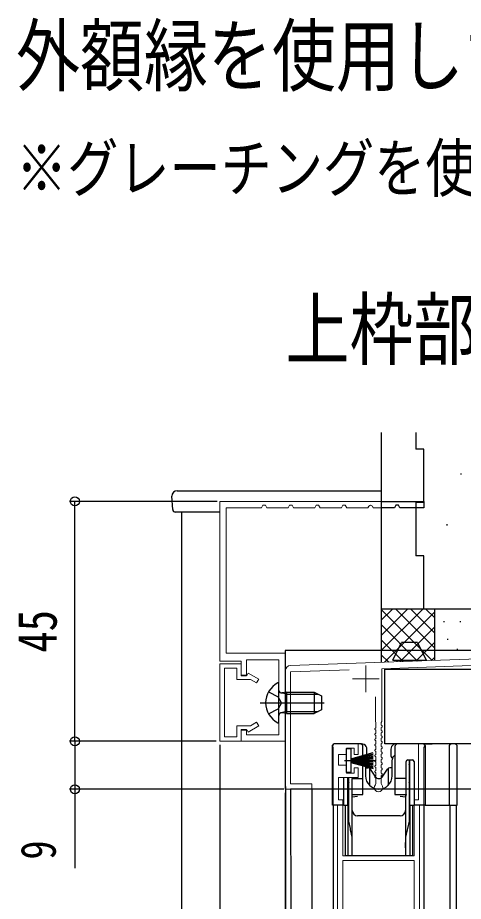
# Model space of a CAD drawing. Units: millimetres, scale not verified. Extents: x -495 to 495, y -800 to 801.
# Drawn here: x 59.4 to 143, y 383.9 to 549.7 of the extents above; entities that cross this region are included whole.
import ezdxf
from ezdxf.enums import TextEntityAlignment as Align

# ---------------------------------------------------------------- set-up
doc = ezdxf.new("R2010")
doc.units = ezdxf.units.MM
doc.header["$LTSCALE"] = 4
for name, color, linetype in [('0-1_USER1', 3, 'Continuous'), ('0-3_YKK_11E', 7, 'Continuous'), ('0-4_YKK_12', 2, 'Continuous'), ('0-5_YKK_13', 4, 'Continuous'), ('0-7_YKK_D', 6, 'Continuous'), ('0-9_YSS_K', 3, 'Continuous')]:
    doc.layers.add(name, color=color, linetype=linetype)
doc.layers.add('0-2_YKK_11', color=7, linetype='Continuous', lineweight=18)
doc.styles.add('ＭＳ ゴシック', font='')
doc.styles.get('ＭＳ ゴシック').set_extended_font_data('MS Gothic')

msp = doc.modelspace()

# ---------------------------------------------------------------- linework, layer by layer
at = {"layer": '0-2_YKK_11', "color": 30}
msp.add_line((127.597, 457.785), (127.6, 458.985), dxfattribs=at)
at = {"layer": '0-2_YKK_11'}
for p, q in [((124.7, 428.185), (124.7, 423.185)), ((122.2, 425.685), (127.2, 425.685)), ((127.6, 416.585), (127.6, 415.985)), ((126.6, 415.485), (126.6, 416.085)), ((126.6, 414.485), (126.6, 415.085)), ((127.6, 415.585), (127.6, 414.985)), ((127.6, 414.585), (127.6, 413.985)), ((126.6, 413.485), (126.6, 414.085)), ((126.6, 412.485), (126.6, 413.085)), ((127.6, 413.585), (127.6, 412.985)), ((126.6, 411.485), (126.6, 412.085)), ((127.6, 412.585), (127.6, 411.985)), ((127.6, 411.585), (127.6, 410.985)), ((126.6, 410.485), (126.6, 411.085)), ((126.6, 409.485), (126.6, 410.085)), ((127.6, 410.585), (127.6, 409.985)), ((127.6, 409.585), (127.6, 408.985)), ((126.6, 408.485), (126.6, 409.085)), ((126.6, 407.485), (126.6, 408.085)), ((127.6, 408.585), (127.6, 407.985)), ((119.4, 401.989), (119.4, 368.229))]:
    msp.add_line(p, q, dxfattribs=at)
at = {"layer": '0-2_YKK_11', "color": 30}
msp.add_lwpolyline([(127.6, 458.985), (97.313, 458.985), (97.313, 428.985), (101.313, 428.985), (101.313, 426.285), (102.313, 426.285), (102.313, 429.285), (108.413, 429.285), (108.413, 415.185), (102.313, 415.185), (102.313, 416.185), (101.313, 416.185), (101.313, 413.985), (109.613, 413.985), (109.613, 430.485), (98.513, 430.485), (98.513, 457.785), (105.113, 457.785), (105.368, 458.285), (105.858, 458.285), (106.113, 457.785), (110.113, 457.785), (110.368, 458.285), (110.858, 458.285), (111.113, 457.785), (115.113, 457.785), (115.368, 458.285), (115.858, 458.285), (116.113, 457.785), (120.113, 457.785), (120.368, 458.285), (120.858, 458.285), (121.113, 457.785), (125.113, 457.785), (125.257, 458.066), (125.613, 458.285), (125.969, 458.066), (126.113, 457.785), (127.6, 457.785)], dxfattribs=at)
at = {"layer": '0-2_YKK_11'}
for points in [[(110.565, 428.202), (161.6, 429.985)], [(151.6, 416.485), (151.6, 417.511), (151.5, 417.686), (151.5, 427.485), (149.5, 427.485), (149.5, 428.361), (127.7, 427.6), (127.7, 417.685), (127.6, 417.511), (127.6, 416.985)], [(121.592, 427.387), (110.6, 427.003), (110.6, 405.985), (114.6, 405.985), (114.6, 404.985), (109.6, 404.985), (109.6, 427.203)], [(126.6, 416.485), (126.6, 417.511), (126.5, 417.685), (126.5, 422.327)], [(134.8, 368.229), (134.8, 401.989), (135.6, 401.989), (135.6, 412.843), (135.7, 413.016), (135.8, 413.189), (135.5, 413.489), (134.6, 413.489), (134.6, 402.989), (133.8, 402.989), (133.8, 392.489), (120.4, 392.489), (120.4, 402.989), (119.6, 402.989), (119.6, 407.189), (123.3, 407.189), (123.3, 408.989), (122.5, 408.989), (122.5, 407.989), (121.1, 407.989), (121.1, 409.489), (119.6, 409.489), (119.6, 411.489), (121.1, 411.489), (121.1, 412.689), (122.5, 412.689), (122.5, 411.489), (123.3, 411.489), (123.3, 413.489), (118.7, 413.489), (118.4, 413.189), (118.5, 413.016), (118.6, 412.843), (118.6, 401.989), (119.4, 401.989)], [(126.518, 405.834), (126.6, 406.039), (126.6, 407.085)], [(127.6, 407.585), (127.6, 406.039), (127.681, 405.834)], [(133.8, 368.229), (133.8, 391.589), (120.4, 391.589), (120.4, 368.229)]]:
    msp.add_lwpolyline(points, dxfattribs=at)
at = {"layer": '0-2_YKK_11', "color": 30}
msp.add_lwpolyline([(97.313, 428.485), (97.313, 413.985), (101.313, 413.985), (101.313, 416.085), (102.413, 416.085), (102.628, 415.711), (104.613, 416.857), (104.213, 417.55), (103.06, 416.885), (100.513, 416.885), (100.513, 414.785), (98.213, 414.785), (98.213, 427.685), (100.513, 427.685), (100.513, 425.585), (103.06, 425.585), (104.213, 424.919), (104.613, 425.612), (102.628, 426.758), (102.413, 426.385), (101.313, 426.385), (101.313, 428.485)], close=True, dxfattribs=at)
at = {"layer": '0-2_YKK_11'}
for centre, radius, start, end in [((110.6, 427.203), 1, 91.99998, 180), ((126.6, 416.285), 0.2, 89.99999, 270.00001), ((127.6, 416.785), 0.2, 269.99999, 90.00001), ((126.6, 415.285), 0.2, 89.99999, 270.00001), ((127.6, 415.785), 0.2, 269.99999, 90.00001), ((127.6, 414.785), 0.2, 269.99999, 90.00001), ((126.6, 414.285), 0.2, 89.99999, 270.00001), ((126.6, 413.285), 0.2, 89.99999, 270.00001), ((127.6, 413.785), 0.2, 269.99999, 90.00001), ((127.6, 412.785), 0.2, 269.99999, 90.00001), ((126.6, 412.285), 0.2, 89.99999, 270.00001), ((126.6, 411.285), 0.2, 89.99999, 270.00001), ((127.6, 411.785), 0.2, 269.99999, 90.00001), ((126.6, 410.285), 0.2, 89.99999, 270.00001), ((127.6, 410.785), 0.2, 269.99999, 90.00001), ((127.6, 409.785), 0.2, 269.99999, 90.00001), ((126.6, 409.285), 0.2, 89.99999, 270.00001), ((126.6, 408.285), 0.2, 89.99999, 270.00001), ((127.6, 408.785), 0.2, 269.99999, 90.00001), ((127.6, 407.785), 0.2, 269.99999, 90.00001), ((126.6, 407.285), 0.2, 89.99999, 270.00001), ((127.1, 405.285), 0.8, 136.65825, 43.34175)]:
    msp.add_arc(centre, radius, start, end, dxfattribs=at)
at = {"layer": '0-3_YKK_11E'}
msp.add_line((127.6, 458.985), (135.613, 458.985), dxfattribs=at)
msp.add_lwpolyline([(135.613, 458.985), (135.613, 457.785), (131.113, 457.785), (130.858, 458.285), (130.368, 458.285), (130.113, 457.785), (127.6, 457.785)], dxfattribs=at)
at = {"layer": '0-4_YKK_12'}
for p, q in [((90.114, 456.985), (90.114, 322.226)), ((160.6, 430.985), (109.6, 430.985)), ((109.6, 430.985), (109.702, 322.226)), ((114.6, 404.985), (110.6, 404.985)), ((110.6, 404.985), (110.688, 322.226)), ((114.6, 404.985), (114.604, 322.226)), ((118.608, 401.989), (118.612, 322.226)), ((135.608, 401.989), (135.612, 322.226)), ((140.458, 401.989), (140.548, 322.226)), ((141.658, 401.989), (141.662, 322.226))]:
    msp.add_line(p, q, dxfattribs=at)
at = {"layer": '0-5_YKK_13'}
for p, q in [((89.313, 460.985), (127.6, 460.985)), ((88.467, 457.454), (88.313, 459.985)), ((97.28, 456.985), (88.966, 456.985)), ((129.749, 429.185), (131.399, 432.485)), ((134.399, 432.485), (131.399, 432.485)), ((134.399, 432.485), (136.049, 429.185)), ((129.749, 429.185), (136.049, 429.185)), ((130.499, 429.185), (130.499, 428.895)), ((135.299, 429.185), (135.299, 429.063)), ((108.413, 417.589), (108.413, 424.78)), ((106.447, 423.235), (108.262, 422.33)), ((109.813, 422.806), (108.798, 423.046)), ((109.813, 423.185), (109, 423.04)), ((109.813, 423.185), (109.813, 419.185)), ((109.813, 423.185), (115.013, 423.185)), ((109.813, 422.806), (115.771, 422.806)), ((115.013, 423.185), (115.013, 419.185)), ((115.013, 423.185), (116.413, 422.485)), ((104.913, 421.185), (116.9, 421.185)), ((108.871, 421.185), (108.262, 422.33)), ((108.871, 421.185), (108.262, 420.04)), ((116.413, 422.485), (116.413, 419.885)), ((106.447, 419.135), (108.262, 420.04)), ((109.813, 419.564), (108.798, 419.323)), ((109.813, 419.564), (115.771, 419.564)), ((116.413, 419.885), (115.013, 419.185)), ((109.813, 419.185), (109, 419.329)), ((109.813, 419.185), (115.013, 419.185)), ((123.161, 413.489), (118.761, 413.489)), ((123.911, 413.489), (123.161, 413.489)), ((124.161, 406.989), (124.161, 412.989)), ((130.161, 412.989), (130.161, 406.989)), ((131.161, 413.489), (130.411, 413.489)), ((135.561, 413.489), (131.161, 413.489)), ((138.398, 413.489), (135.561, 413.489)), ((135.961, 413.489), (135.661, 413.489)), ((135.961, 413.489), (137.161, 413.489)), ((140.661, 413.489), (138.398, 413.489)), ((140.361, 413.189), (140.361, 401.989)), ((140.661, 413.489), (140.688, 413.489)), ((141.234, 413.489), (140.688, 413.489)), ((141.361, 413.489), (141.234, 413.489)), ((141.861, 401.989), (141.861, 412.989)), ((121.904, 410.695), (126.104, 411.845)), ((121.904, 410.645), (126.104, 411.635)), ((121.904, 410.595), (126.104, 411.425)), ((121.904, 410.545), (126.104, 411.215)), ((124.911, 411.426), (124.911, 412.489)), ((129.411, 412.489), (129.411, 411.426)), ((120.719, 410.345), (126.665, 410.345)), ((121.904, 410.495), (126.104, 411.005)), ((121.904, 410.445), (126.104, 410.795)), ((121.904, 410.395), (126.104, 410.585)), ((126.104, 410.345), (121.904, 410.345)), ((121.904, 410.295), (126.104, 410.105)), ((121.904, 410.245), (126.104, 409.895)), ((121.904, 410.195), (126.104, 409.685)), ((121.904, 410.145), (126.104, 409.475)), ((121.904, 410.095), (126.104, 409.265)), ((121.904, 410.045), (126.104, 409.055)), ((121.904, 409.995), (126.104, 408.845)), ((124.661, 410.489), (124.661, 407.489)), ((129.661, 407.489), (129.661, 410.489)), ((132.261, 406.989), (132.261, 410.189)), ((132.561, 410.489), (133.461, 410.489)), ((132.961, 401.989), (132.961, 410.472)), ((133.761, 410.189), (133.761, 401.989)), ((124.711, 408.989), (125.14, 408.989)), ((125.411, 408.909), (125.411, 405.704)), ((126.562, 407.217), (125.559, 408.762)), ((127.76, 407.217), (128.763, 408.762)), ((128.911, 408.909), (128.911, 405.704)), ((129.611, 408.989), (129.183, 408.989)), ((120.561, 401.989), (120.561, 407.189)), ((121.361, 401.989), (121.361, 407.189)), ((121.511, 406.489), (121.511, 407.189)), ((121.561, 406.495), (121.511, 406.489)), ((121.561, 406.258), (121.511, 406.489)), ((121.561, 406.258), (121.511, 406.489)), ((122.061, 406.989), (124.161, 406.989)), ((122.061, 406.989), (122.061, 404.407)), ((124.161, 404.407), (124.161, 406.989)), ((126.981, 406.989), (127.341, 406.989)), ((130.161, 406.989), (130.161, 404.407)), ((132.261, 406.989), (130.161, 406.989)), ((132.261, 404.407), (132.261, 406.989)), ((132.811, 406.489), (132.761, 406.258)), ((132.811, 406.489), (132.811, 398.989)), ((122.061, 404.407), (122.061, 403.989)), ((122.161, 392.489), (122.161, 403.989)), ((123.161, 403.596), (122.161, 403.489)), ((122.161, 400.989), (122.161, 403.489)), ((130.161, 404.407), (130.161, 403.989)), ((132.161, 403.489), (131.161, 403.596)), ((132.161, 403.489), (132.269, 403.989)), ((132.269, 403.989), (132.161, 403.489)), ((132.161, 403.489), (132.161, 400.989)), ((120.861, 401.989), (121.361, 401.989)), ((121.361, 401.989), (121.361, 392.489)), ((132.961, 401.989), (132.961, 392.489)), ((132.961, 401.989), (133.461, 401.989)), ((133.461, 401.989), (133.761, 401.989)), ((135.861, 401.989), (136.361, 401.989)), ((136.361, 401.989), (141.861, 401.989)), ((122.161, 399.959), (122.161, 400.989)), ((122.161, 392.489), (122.161, 399.959)), ((131.161, 399.989), (123.161, 399.989)), ((123.882, 399.989), (123.761, 399.989)), ((130.561, 399.989), (130.44, 399.989)), ((132.161, 400.989), (132.161, 399.959)), ((132.161, 399.959), (132.161, 392.489)), ((132.811, 398.989), (132.511, 397.605)), ((121.861, 397.374), (121.811, 397.605)), ((122.161, 395.989), (121.861, 397.374)), ((132.461, 397.374), (132.161, 395.989)), ((132.511, 397.605), (132.461, 397.374)), ((122.161, 393.989), (122.161, 394.989)), ((132.161, 393.989), (132.161, 394.989)), ((132.161, 393.989), (132.161, 392.489)), ((121.161, 392.489), (120.861, 392.489)), ((133.161, 392.489), (121.161, 392.489))]:
    msp.add_line(p, q, dxfattribs=at)
for points in [[(151.099, 413.485), (128.299, 413.485), (128.299, 427.485), (151.099, 427.485)], [(121.104, 412.595), (121.904, 412.595), (121.904, 408.095), (121.104, 408.095)]]:
    msp.add_lwpolyline(points, close=True, dxfattribs=at)
for points in [[(120.561, 401.989), (118.461, 401.989), (118.461, 413.189)], [(135.861, 413.189), (135.861, 401.989), (133.761, 401.989)], [(138.161, 413.489), (137.661, 413.489), (137.161, 413.489)], [(132.811, 410.489), (132.811, 406.489), (132.761, 406.495)], [(121.811, 397.605), (121.511, 398.989), (121.511, 406.489)], [(122.061, 403.989), (124.161, 403.989), (124.161, 404.407)], [(130.161, 403.989), (132.261, 403.989), (132.261, 404.407)], [(120.561, 401.989), (120.861, 401.989), (120.861, 392.489)], [(133.461, 401.989), (133.461, 392.489), (133.161, 392.489)]]:
    msp.add_lwpolyline(points, dxfattribs=at)
for centre, radius, start, end in [((89.313, 459.985), 1, 90, 180), ((88.966, 457.485), 0.5, 183.5, 270), ((110.113, 421.185), 4.2, 117.28096, 242.71904), ((108.259, 424.78), 0.154, 0, 117.28096), ((108.913, 423.532), 0.5, 180, 280.09096), ((108.913, 418.837), 0.5, 79.90904, 180), ((108.259, 417.589), 0.154, 242.71904, 0), ((118.761, 413.189), 0.3, 90, 180), ((123.661, 412.989), 0.5, 0, 90), ((123.911, 412.489), 1, 30, 90), ((123.911, 412.489), 1, 0, 30), ((130.411, 412.489), 1, 150, 180), ((130.411, 412.489), 1, 90, 150), ((130.661, 412.989), 0.5, 90, 180), ((135.561, 413.189), 0.3, 0, 90), ((140.661, 413.189), 0.3, 90, 180), ((141.361, 412.989), 0.5, 0, 90), ((123.661, 410.489), 1, 0, 60), ((123.911, 411.426), 1, 316.05989, 0), ((130.411, 411.426), 1, 180, 223.94011), ((130.661, 410.489), 1, 120, 180), ((132.561, 410.189), 0.3, 90, 180), ((132.211, 409.989), 0.75, 0, 36.8699), ((132.211, 409.989), 0.75, 323.1301, 0), ((133.461, 410.189), 0.3, 0, 90), ((125.14, 408.489), 0.5, 33, 90), ((129.183, 408.489), 0.5, 90, 147), ((127.161, 407.489), 2.5, 180, 0), ((126.981, 407.489), 0.5, 213, 270), ((127.341, 407.489), 0.5, 270, 327), ((123.161, 400.989), 1, 180, 270), ((131.161, 400.989), 1, 270, 0)]:
    msp.add_arc(centre, radius, start, end, dxfattribs=at)
at = {"layer": '0-7_YKK_D'}
for p, q in [((96.813, 458.985), (69.114, 458.985)), ((70.114, 413.985), (70.114, 458.985)), ((96.613, 413.985), (69.114, 413.985)), ((96.613, 413.985), (69.114, 413.985)), ((97.313, 413.285), (97.313, 337.489)), ((109.3, 404.985), (69.114, 404.985)), ((188.4, 404.985), (114.6, 404.985)), ((109.6, 404.285), (109.6, 337.489)), ((109.6, 395.207), (109.6, 337.489))]:
    msp.add_line(p, q, dxfattribs=at)
msp.add_lwpolyline([(70.114, 413.985), (70.114, 404.985), (70.114, 390.185)], dxfattribs=at)
for centre in [(70.114, 458.985), (70.114, 413.985), (70.114, 413.985), (70.114, 404.985)]:
    msp.add_circle(centre, 0.85, dxfattribs=at)
at = {"layer": '0-9_YSS_K'}
for p, q in [((127.6, 471.914), (127.6, 438.797)), ((134.1, 471.914), (134.1, 468.795)), ((142.589, 464.021), (142.589, 464.221)), ((134.1, 458.797), (134.1, 448.797)), ((135.6, 458.797), (134.1, 458.797)), ((139.954, 454.49), (139.954, 454.69)), ((135.6, 438.797), (127.6, 438.797)), ((127.6, 438.797), (127.6, 428.797)), ((127.6, 436.679), (129.718, 438.797)), ((127.6, 433.85), (132.547, 438.797)), ((127.6, 431.022), (135.375, 438.797)), ((137.6, 438.797), (127.6, 438.797)), ((127.6, 438.693), (137.158, 429.134)), ((128.204, 428.797), (137.6, 438.193)), ((130.324, 438.797), (137.6, 431.522)), ((133.153, 438.797), (137.6, 434.35)), ((135.981, 438.797), (137.6, 437.179)), ((137.6, 438.797), (137.6, 429.15)), ((147.599, 438.797), (137.6, 438.797)), ((137.6, 436.15), (137.6, 429.15)), ((139.427, 436.345), (139.427, 436.545)), ((142.44, 436.345), (142.44, 436.545)), ((127.6, 435.865), (134.425, 429.039)), ((131.16, 428.925), (137.6, 435.365)), ((127.6, 433.036), (131.692, 428.944)), ((140.095, 433.007), (140.095, 433.207)), ((134.091, 429.027), (137.6, 432.536)), ((141.926, 431.151), (141.926, 431.351)), ((127.6, 430.208), (129.01, 428.797)), ((137.021, 429.13), (137.6, 429.708))]:
    msp.add_line(p, q, dxfattribs=at)
for points in [[(135.6, 458.797), (135.6, 468.795), (134.1, 468.795)], [(135.6, 438.797), (135.6, 448.797), (134.1, 448.797)]]:
    msp.add_lwpolyline(points, dxfattribs=at)

# ---------------------------------------------------------------- texts
at = {"layer": '0-1_USER1', "style": 'ＭＳ ゴシック', "width": 0.8}
for s, height, p in [('外額縁を使用した納まり例', 11, (59.074, 533.813)), ('※グレーチングを使用しない納まりの場合', 8.798, (59.074, 514.486)), ('上枠部詳細', 11, (109.648, 482.476))]:
    msp.add_text(s, height=height, dxfattribs=at).set_placement(p, align=Align.BOTTOM_LEFT)
at = {"layer": '0-7_YKK_D', "style": 'ＭＳ ゴシック', "width": 0.8}
for s, height, p in [('45', 7.331, (68.914, 430.618)), ('9', 6.598, (68.514, 391.785))]:
    msp.add_text(s, height=height, rotation=90, dxfattribs=at).set_placement(p, align=Align.BOTTOM_LEFT)

doc.saveas('drawing.dxf')
